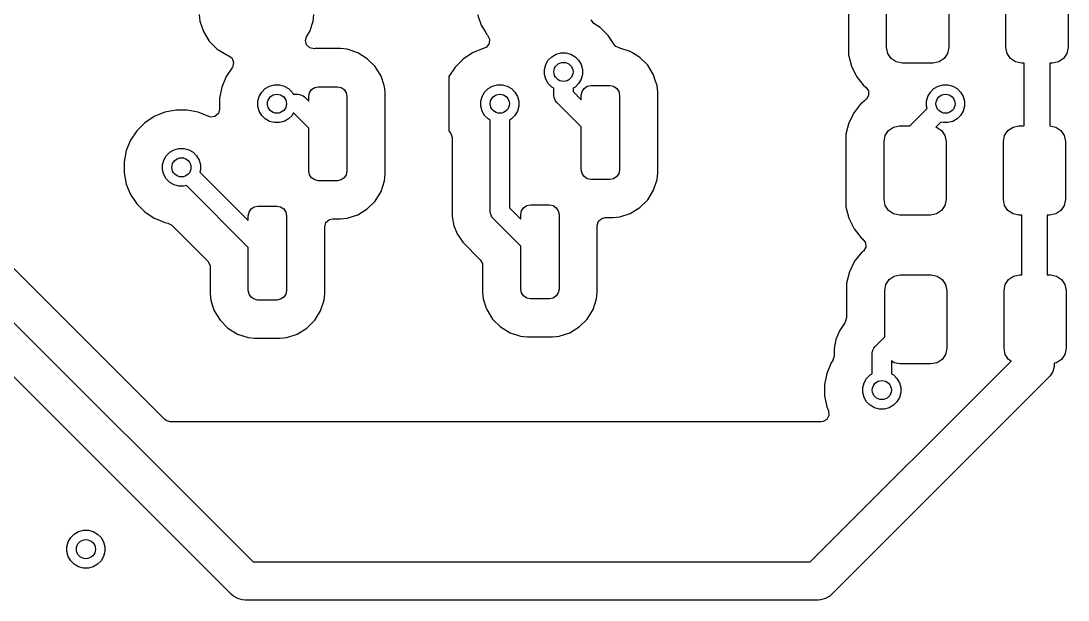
# Model space of a CAD drawing. Header units: inches. Extents: x 1.32 to 5.22, y -7.01 to -1.14.
# Drawn here: x 4.428 to 5.076, y -3.909 to -3.551 of the extents above; entities that cross this region are included whole.
import ezdxf

# ---------------------------------------------------------------- set-up
doc = ezdxf.new("R2010")
doc.units = ezdxf.units.IN
doc.header["$MEASUREMENT"] = 0
doc.layers.add('F.Cu', color=13, linetype='CONTINUOUS', true_color=0xc83434)

msp = doc.modelspace()

# ---------------------------------------------------------------- linework, layer by layer
at = {"layer": 'F.Cu', "linetype": 'CONTINUOUS'}
for p, q in [((4.93994, -3.52875), (4.93994, -3.57046)), ((4.96358, -3.56757), (4.96358, -3.53164)), ((5.00197, -3.53164), (5.00197, -3.56757)), ((5.0374, -3.56757), (5.0374, -3.53164)), ((5.07579, -3.53164), (5.07579, -3.56757)), ((4.53856, -3.54715), (4.53898, -3.55119)), ((4.60906, -3.55119), (4.60947, -3.54715)), ((4.71063, -3.54716), (4.71279, -3.55367)), ((4.53898, -3.55119), (4.53898, -3.55119)), ((4.53898, -3.55119), (4.54115, -3.55775)), ((4.60688, -3.55775), (4.60906, -3.55119)), ((4.71279, -3.55367), (4.7128, -3.55371)), ((4.7128, -3.55371), (4.71529, -3.55775)), ((4.78266, -3.55266), (4.7809, -3.55054)), ((4.78638, -3.55514), (4.78266, -3.55266)), ((4.54115, -3.55775), (4.54115, -3.55775)), ((4.54115, -3.55775), (4.54478, -3.56363)), ((4.60419, -3.5633), (4.60492, -3.56094)), ((4.60492, -3.56094), (4.60688, -3.55775)), ((4.71529, -3.55775), (4.71643, -3.55959)), ((4.71643, -3.55959), (4.71682, -3.55998)), ((4.71682, -3.55998), (4.71814, -3.5624)), ((4.79132, -3.56008), (4.78638, -3.55514)), ((4.78638, -3.55514), (4.78638, -3.55514)), ((4.79513, -3.56579), (4.79132, -3.56008)), ((4.79132, -3.56008), (4.79132, -3.56008)), ((4.54478, -3.56363), (4.54966, -3.56851)), ((4.60486, -3.56597), (4.60419, -3.5633)), ((4.60686, -3.56785), (4.60486, -3.56597)), ((4.71629, -3.56734), (4.71432, -3.56822)), ((4.71794, -3.56514), (4.71629, -3.56734)), ((4.71814, -3.5624), (4.71794, -3.56514)), ((4.79615, -3.56689), (4.79513, -3.56579)), ((4.79829, -3.56777), (4.79615, -3.56689)), ((4.54966, -3.56851), (4.55554, -3.57214)), ((4.55554, -3.57214), (4.55652, -3.57246)), ((4.55652, -3.57246), (4.55878, -3.57403)), ((4.60957, -3.56836), (4.60686, -3.56785)), ((4.61024, -3.56829), (4.60957, -3.56836)), ((4.62598, -3.56829), (4.61024, -3.56829)), ((4.61024, -3.56829), (4.61024, -3.56829)), ((4.63003, -3.5687), (4.62598, -3.56829)), ((4.63653, -3.57085), (4.63003, -3.5687)), ((4.63003, -3.5687), (4.63003, -3.5687)), ((4.63659, -3.57087), (4.63653, -3.57085)), ((4.6367, -3.57094), (4.63659, -3.57087)), ((4.63659, -3.57087), (4.63659, -3.57087)), ((4.64247, -3.5745), (4.6367, -3.57094)), ((4.70762, -3.57094), (4.70181, -3.57482)), ((4.71407, -3.56827), (4.70762, -3.57094)), ((4.70762, -3.57094), (4.70762, -3.57094)), ((4.71432, -3.56822), (4.71407, -3.56827)), ((4.71407, -3.56827), (4.71407, -3.56827)), ((4.75441, -3.57549), (4.75659, -3.57331)), ((4.75659, -3.57331), (4.75926, -3.57177)), ((4.75926, -3.57177), (4.76224, -3.57097)), ((4.76224, -3.57097), (4.76532, -3.57097)), ((4.76532, -3.57097), (4.7683, -3.57177)), ((4.7683, -3.57177), (4.77097, -3.57331)), ((4.77097, -3.57331), (4.77315, -3.57549)), ((4.79827, -3.56786), (4.79829, -3.56777)), ((4.79854, -3.56791), (4.79827, -3.56786)), ((4.80509, -3.57009), (4.79854, -3.56791)), ((4.80648, -3.57094), (4.80509, -3.57009)), ((4.80509, -3.57009), (4.80509, -3.57009)), ((4.81097, -3.57371), (4.80648, -3.57094)), ((4.81585, -3.5786), (4.81097, -3.57371)), ((4.93994, -3.57046), (4.94005, -3.57208)), ((4.94005, -3.57208), (4.9418, -3.5791)), ((4.96431, -3.57124), (4.96358, -3.56757)), ((4.96639, -3.57435), (4.96431, -3.57124)), ((5.00124, -3.57124), (4.99916, -3.57435)), ((5.00197, -3.56757), (5.00124, -3.57124)), ((5.03813, -3.57124), (5.0374, -3.56757)), ((5.04021, -3.57435), (5.03813, -3.57124)), ((5.07506, -3.57124), (5.07298, -3.57435)), ((5.07579, -3.56757), (5.07506, -3.57124)), ((4.51721, -3.79778), (4.29425, -3.57482)), ((4.55904, -3.57981), (4.5552, -3.58557)), ((4.55878, -3.57403), (4.55984, -3.57657)), ((4.55935, -3.57928), (4.55904, -3.57981)), ((4.55984, -3.57657), (4.55935, -3.57928)), ((4.64735, -3.57938), (4.64247, -3.5745)), ((4.65098, -3.58526), (4.64735, -3.57938)), ((4.69687, -3.57976), (4.69299, -3.58557)), ((4.70181, -3.57482), (4.69687, -3.57976)), ((4.69687, -3.57976), (4.69687, -3.57976)), ((4.70181, -3.57482), (4.70181, -3.57482)), ((4.75207, -3.58114), (4.75287, -3.57816)), ((4.75287, -3.57816), (4.75441, -3.57549)), ((4.77315, -3.57549), (4.77469, -3.57816)), ((4.77469, -3.57816), (4.77549, -3.58114)), ((4.81948, -3.58448), (4.81585, -3.5786)), ((4.9418, -3.5791), (4.94501, -3.58558)), ((4.96951, -3.57643), (4.96639, -3.57435)), ((4.97318, -3.57717), (4.96951, -3.57643)), ((4.99237, -3.57717), (4.97318, -3.57717)), ((4.99604, -3.57643), (4.99237, -3.57717)), ((4.99916, -3.57435), (4.99604, -3.57643)), ((5.04333, -3.57643), (5.04021, -3.57435)), ((5.047, -3.57717), (5.04333, -3.57643)), ((5.04872, -3.57717), (5.047, -3.57717)), ((5.04872, -3.61614), (5.04872, -3.57717)), ((5.06619, -3.57717), (5.06447, -3.57717)), ((5.06447, -3.57717), (5.06447, -3.61614)), ((5.06986, -3.57643), (5.06619, -3.57717)), ((5.07298, -3.57435), (5.06986, -3.57643)), ((4.5552, -3.58557), (4.55252, -3.59202)), ((4.5552, -3.58557), (4.5552, -3.58557)), ((4.65289, -3.59103), (4.65098, -3.58526)), ((4.69299, -3.58557), (4.69291, -3.58576)), ((4.69291, -3.58576), (4.69291, -3.61897)), ((4.69299, -3.58557), (4.69299, -3.58557)), ((4.75207, -3.58422), (4.75207, -3.58114)), ((4.75287, -3.5872), (4.75207, -3.58422)), ((4.77549, -3.58422), (4.77469, -3.5872)), ((4.77549, -3.58114), (4.77549, -3.58422)), ((4.82077, -3.58837), (4.81948, -3.58448)), ((4.94501, -3.58558), (4.94954, -3.59121)), ((4.55252, -3.59202), (4.55116, -3.59887)), ((4.55252, -3.59202), (4.55252, -3.59202)), ((4.57724, -3.59517), (4.57942, -3.59299)), ((4.57942, -3.59299), (4.58209, -3.59145)), ((4.58209, -3.59145), (4.58507, -3.59065)), ((4.58507, -3.59065), (4.58816, -3.59065)), ((4.58816, -3.59065), (4.59113, -3.59145)), ((4.59113, -3.59145), (4.5938, -3.59299)), ((4.5938, -3.59299), (4.59598, -3.59517)), ((4.60803, -3.59366), (4.60994, -3.59238)), ((4.60994, -3.59238), (4.6122, -3.59193)), ((4.6122, -3.59193), (4.62402, -3.59193)), ((4.62402, -3.59193), (4.62628, -3.59238)), ((4.62628, -3.59238), (4.62819, -3.59366)), ((4.65315, -3.59182), (4.65289, -3.59103)), ((4.65331, -3.59344), (4.65315, -3.59182)), ((4.65315, -3.59182), (4.65315, -3.59182)), ((4.65356, -3.59587), (4.65331, -3.59344)), ((4.71504, -3.59517), (4.71722, -3.59299)), ((4.71722, -3.59299), (4.71989, -3.59145)), ((4.71989, -3.59145), (4.72287, -3.59065)), ((4.72287, -3.59065), (4.72595, -3.59065)), ((4.72595, -3.59065), (4.72893, -3.59145)), ((4.72893, -3.59145), (4.7316, -3.59299)), ((4.7316, -3.59299), (4.73378, -3.59517)), ((4.75441, -3.58987), (4.75287, -3.5872)), ((4.75659, -3.59205), (4.75441, -3.58987)), ((4.75787, -3.59279), (4.75659, -3.59205)), ((4.75787, -3.59734), (4.75787, -3.59279)), ((4.77097, -3.59205), (4.76969, -3.59279)), ((4.76969, -3.59279), (4.76969, -3.5949)), ((4.77315, -3.58987), (4.77097, -3.59205)), ((4.77469, -3.5872), (4.77315, -3.58987)), ((4.77525, -3.59479), (4.77653, -3.59287)), ((4.77653, -3.59287), (4.77845, -3.59159)), ((4.77845, -3.59159), (4.78071, -3.59114)), ((4.78071, -3.59114), (4.79252, -3.59114)), ((4.79252, -3.59114), (4.79478, -3.59159)), ((4.79478, -3.59159), (4.7967, -3.59287)), ((4.7967, -3.59287), (4.79798, -3.59479)), ((4.82165, -3.59103), (4.82077, -3.58837)), ((4.8219, -3.59344), (4.82165, -3.59103)), ((4.82165, -3.59103), (4.82165, -3.59103)), ((4.82207, -3.59508), (4.8219, -3.59344)), ((4.94954, -3.59121), (4.94954, -3.59121)), ((4.94954, -3.59121), (4.95079, -3.59222)), ((4.95079, -3.59222), (4.95236, -3.59447)), ((4.99063, -3.59517), (4.99281, -3.59299)), ((4.99281, -3.59299), (4.99548, -3.59145)), ((4.99548, -3.59145), (4.99846, -3.59065)), ((4.99846, -3.59065), (5.00154, -3.59065)), ((5.00154, -3.59065), (5.00452, -3.59145)), ((5.00452, -3.59145), (5.00719, -3.59299)), ((5.00719, -3.59299), (5.00937, -3.59517)), ((4.28001, -3.59401), (4.57182, -3.88583)), ((4.55116, -3.59887), (4.55116, -3.60583)), ((4.5749, -3.60082), (4.5757, -3.59784)), ((4.5757, -3.59784), (4.57724, -3.59517)), ((4.59598, -3.59517), (4.59673, -3.59646)), ((4.59673, -3.59646), (4.59951, -3.59646)), ((4.59951, -3.59646), (4.60066, -3.59657)), ((4.60066, -3.59657), (4.60113, -3.59676)), ((4.60113, -3.59676), (4.60279, -3.59745)), ((4.60279, -3.59745), (4.60368, -3.59819)), ((4.60368, -3.59819), (4.6063, -3.6008)), ((4.6063, -3.59783), (4.60675, -3.59557)), ((4.6063, -3.6008), (4.6063, -3.59783)), ((4.60675, -3.59557), (4.60803, -3.59366)), ((4.62819, -3.59366), (4.62947, -3.59557)), ((4.62947, -3.59557), (4.62992, -3.59783)), ((4.62992, -3.59783), (4.62992, -3.64409)), ((4.65356, -3.64606), (4.65356, -3.59587)), ((4.7127, -3.60082), (4.7135, -3.59784)), ((4.7135, -3.59784), (4.71504, -3.59517)), ((4.73378, -3.59517), (4.73532, -3.59784)), ((4.73532, -3.59784), (4.73612, -3.60082)), ((4.75799, -3.59849), (4.75787, -3.59734)), ((4.75828, -3.59921), (4.75799, -3.59849)), ((4.75887, -3.60062), (4.75828, -3.59921)), ((4.76969, -3.5949), (4.7748, -3.60001)), ((4.7748, -3.59705), (4.77525, -3.59479)), ((4.7748, -3.60001), (4.7748, -3.59705)), ((4.79798, -3.59479), (4.79843, -3.59705)), ((4.79843, -3.59705), (4.79843, -3.64331)), ((4.82207, -3.64528), (4.82207, -3.59508)), ((4.95079, -3.59983), (4.94986, -3.60057)), ((4.95106, -3.59959), (4.95079, -3.59983)), ((4.95246, -3.59722), (4.95106, -3.59959)), ((4.95236, -3.59447), (4.95246, -3.59722)), ((4.98829, -3.60082), (4.98909, -3.59784)), ((4.98909, -3.59784), (4.99063, -3.59517)), ((5.00937, -3.59517), (5.01091, -3.59784)), ((5.01091, -3.59784), (5.01171, -3.60082)), ((4.52407, -3.60628), (4.51722, -3.60764)), ((4.53105, -3.60628), (4.52407, -3.60628)), ((4.52407, -3.60628), (4.52407, -3.60628)), ((4.5379, -3.60764), (4.53105, -3.60628)), ((4.53105, -3.60628), (4.53105, -3.60628)), ((4.55116, -3.60583), (4.55039, -3.60847)), ((4.5749, -3.6039), (4.5749, -3.60082)), ((4.5757, -3.60688), (4.5749, -3.6039)), ((4.7127, -3.6039), (4.7127, -3.60082)), ((4.7135, -3.60688), (4.7127, -3.6039)), ((4.73612, -3.6039), (4.73532, -3.60688)), ((4.73612, -3.60082), (4.73612, -3.6039)), ((4.7596, -3.60152), (4.75887, -3.60062)), ((4.7748, -3.61672), (4.7596, -3.60152)), ((4.94796, -3.6021), (4.94343, -3.60773)), ((4.94838, -3.60176), (4.94796, -3.6021)), ((4.94986, -3.60057), (4.94838, -3.60176)), ((4.97787, -3.61614), (4.98867, -3.60534)), ((4.98829, -3.6039), (4.98829, -3.60082)), ((4.98867, -3.60534), (4.98829, -3.6039)), ((5.01171, -3.6039), (5.01091, -3.60688)), ((5.01171, -3.60082), (5.01171, -3.6039)), ((4.51077, -3.61031), (4.50496, -3.61419)), ((4.51722, -3.60764), (4.51077, -3.61031)), ((4.51077, -3.61031), (4.51077, -3.61031)), ((4.51722, -3.60764), (4.51722, -3.60764)), ((4.54441, -3.61034), (4.5379, -3.60764)), ((4.5379, -3.60764), (4.5379, -3.60764)), ((4.54558, -3.61066), (4.54441, -3.61034)), ((4.54831, -3.61027), (4.54558, -3.61066)), ((4.55039, -3.60847), (4.54831, -3.61027)), ((4.57724, -3.60955), (4.5757, -3.60688)), ((4.57942, -3.61173), (4.57724, -3.60955)), ((4.58209, -3.61327), (4.57942, -3.61173)), ((4.5938, -3.61173), (4.59113, -3.61327)), ((4.59598, -3.60955), (4.5938, -3.61173)), ((4.59673, -3.60827), (4.59598, -3.60955)), ((4.59706, -3.60827), (4.59673, -3.60827)), ((4.6063, -3.61751), (4.59706, -3.60827)), ((4.71504, -3.60955), (4.7135, -3.60688)), ((4.71722, -3.61173), (4.71504, -3.60955)), ((4.7185, -3.61247), (4.71722, -3.61173)), ((4.7185, -3.66919), (4.7185, -3.61247)), ((4.7316, -3.61173), (4.73031, -3.61247)), ((4.73031, -3.61247), (4.73031, -3.66675)), ((4.73378, -3.60955), (4.7316, -3.61173)), ((4.73532, -3.60688), (4.73378, -3.60955)), ((4.94343, -3.60773), (4.94022, -3.61421)), ((5.00719, -3.61173), (5.00452, -3.61327)), ((5.00937, -3.60955), (5.00719, -3.61173)), ((5.01091, -3.60688), (5.00937, -3.60955)), ((4.55858, -3.90599), (4.26676, -3.61417)), ((4.50002, -3.61913), (4.49614, -3.62494)), ((4.50496, -3.61419), (4.50002, -3.61913)), ((4.50002, -3.61913), (4.50002, -3.61913)), ((4.50496, -3.61419), (4.50496, -3.61419)), ((4.58507, -3.61407), (4.58209, -3.61327)), ((4.58816, -3.61407), (4.58507, -3.61407)), ((4.59113, -3.61327), (4.58816, -3.61407)), ((4.6063, -3.64409), (4.6063, -3.61751)), ((4.69291, -3.61897), (4.69299, -3.61916)), ((4.69299, -3.61916), (4.69299, -3.61916)), ((4.69299, -3.61916), (4.69299, -3.61916)), ((4.69299, -3.61916), (4.69404, -3.62072)), ((4.7748, -3.64331), (4.7748, -3.61672)), ((4.94022, -3.61421), (4.93848, -3.62122)), ((4.96274, -3.62207), (4.96482, -3.61895)), ((4.96482, -3.61895), (4.96793, -3.61687)), ((4.96793, -3.61687), (4.9716, -3.61614)), ((4.9716, -3.61614), (4.97787, -3.61614)), ((4.99703, -3.61369), (4.99395, -3.61677)), ((4.99395, -3.61677), (4.99447, -3.61687)), ((4.99447, -3.61687), (4.99758, -3.61895)), ((4.99846, -3.61407), (4.99703, -3.61369)), ((4.99758, -3.61895), (4.99966, -3.62207)), ((5.00154, -3.61407), (4.99846, -3.61407)), ((5.00452, -3.61327), (5.00154, -3.61407)), ((5.03656, -3.62207), (5.03864, -3.61895)), ((5.03864, -3.61895), (5.04175, -3.61687)), ((5.04175, -3.61687), (5.04542, -3.61614)), ((5.04542, -3.61614), (5.04872, -3.61614)), ((5.06447, -3.61614), (5.06462, -3.61614)), ((5.06462, -3.61614), (5.06829, -3.61687)), ((5.06829, -3.61687), (5.0714, -3.61895)), ((5.0714, -3.61895), (5.07348, -3.62207)), ((4.49614, -3.62494), (4.49347, -3.63139)), ((4.49614, -3.62494), (4.49614, -3.62494)), ((4.69404, -3.62072), (4.69486, -3.62335)), ((4.69486, -3.62335), (4.69486, -3.62344)), ((4.69486, -3.62344), (4.69486, -3.6721)), ((4.93848, -3.62122), (4.93837, -3.62285)), ((4.93837, -3.62285), (4.93837, -3.66455)), ((4.93848, -3.62122), (4.93848, -3.62122)), ((4.96201, -3.62574), (4.96274, -3.62207)), ((4.96201, -3.66166), (4.96201, -3.62574)), ((4.99966, -3.62207), (5.00039, -3.62574)), ((5.00039, -3.62574), (5.00039, -3.66166)), ((5.03583, -3.62574), (5.03656, -3.62207)), ((5.03583, -3.66166), (5.03583, -3.62574)), ((5.07348, -3.62207), (5.07421, -3.62574)), ((5.07421, -3.62574), (5.07421, -3.66166)), ((4.49347, -3.63139), (4.49211, -3.63824)), ((4.49347, -3.63139), (4.49347, -3.63139)), ((4.52037, -3.63236), (4.52304, -3.63082)), ((4.52304, -3.63082), (4.52602, -3.63002)), ((4.52602, -3.63002), (4.5291, -3.63002)), ((4.5291, -3.63002), (4.53208, -3.63082)), ((4.53208, -3.63082), (4.53475, -3.63236)), ((4.49211, -3.63824), (4.49211, -3.64522)), ((4.51585, -3.64019), (4.51665, -3.63721)), ((4.51665, -3.63721), (4.51819, -3.63454)), ((4.51819, -3.63454), (4.52037, -3.63236)), ((4.53475, -3.63236), (4.53693, -3.63454)), ((4.53693, -3.63454), (4.53847, -3.63721)), ((4.53847, -3.63721), (4.53927, -3.64019)), ((4.49211, -3.64522), (4.49347, -3.65207)), ((4.51585, -3.64327), (4.51585, -3.64019)), ((4.51665, -3.64625), (4.51585, -3.64327)), ((4.53927, -3.64327), (4.53891, -3.64463)), ((4.53891, -3.64463), (4.5689, -3.67462)), ((4.53927, -3.64019), (4.53927, -3.64327)), ((4.60675, -3.64635), (4.6063, -3.64409)), ((4.62992, -3.64409), (4.62947, -3.64635)), ((4.77525, -3.64557), (4.7748, -3.64331)), ((4.79843, -3.64331), (4.79798, -3.64557)), ((4.51819, -3.64892), (4.51665, -3.64625)), ((4.52037, -3.6511), (4.51819, -3.64892)), ((4.52304, -3.65264), (4.52037, -3.6511)), ((4.60803, -3.64827), (4.60675, -3.64635)), ((4.60994, -3.64955), (4.60803, -3.64827)), ((4.6122, -3.65), (4.60994, -3.64955)), ((4.62402, -3.65), (4.6122, -3.65)), ((4.62628, -3.64955), (4.62402, -3.65)), ((4.62819, -3.64827), (4.62628, -3.64955)), ((4.62947, -3.64635), (4.62819, -3.64827)), ((4.65098, -3.65667), (4.65315, -3.65011)), ((4.65315, -3.65011), (4.65356, -3.64606)), ((4.77653, -3.64748), (4.77525, -3.64557)), ((4.77845, -3.64876), (4.77653, -3.64748)), ((4.78071, -3.64921), (4.77845, -3.64876)), ((4.79252, -3.64921), (4.78071, -3.64921)), ((4.79478, -3.64876), (4.79252, -3.64921)), ((4.7967, -3.64748), (4.79478, -3.64876)), ((4.79798, -3.64557), (4.7967, -3.64748)), ((4.81948, -3.65588), (4.82165, -3.64932)), ((4.82165, -3.64932), (4.82207, -3.64528)), ((4.49347, -3.65207), (4.49347, -3.65207)), ((4.49347, -3.65207), (4.49614, -3.65853)), ((4.52602, -3.65344), (4.52304, -3.65264)), ((4.5291, -3.65344), (4.52602, -3.65344)), ((4.53061, -3.65304), (4.5291, -3.65344)), ((4.5689, -3.69132), (4.53061, -3.65304)), ((4.64735, -3.66255), (4.65098, -3.65667)), ((4.81585, -3.66176), (4.81948, -3.65588)), ((4.49614, -3.65853), (4.49614, -3.65853)), ((4.49614, -3.65853), (4.50002, -3.66433)), ((4.50002, -3.66433), (4.50002, -3.66433)), ((4.50002, -3.66433), (4.50496, -3.66927)), ((4.64247, -3.66743), (4.64735, -3.66255)), ((4.81097, -3.66664), (4.81585, -3.66176)), ((4.93837, -3.66455), (4.93839, -3.66489)), ((4.96274, -3.66534), (4.96201, -3.66166)), ((5.00039, -3.66166), (4.99966, -3.66534)), ((5.03656, -3.66534), (5.03583, -3.66166)), ((5.07421, -3.66166), (5.07348, -3.66534)), ((4.50496, -3.66927), (4.50496, -3.66927)), ((4.50496, -3.66927), (4.51077, -3.67315)), ((4.5689, -3.67165), (4.56935, -3.66939)), ((4.56935, -3.66939), (4.57063, -3.66748)), ((4.57063, -3.66748), (4.57254, -3.6662)), ((4.57254, -3.6662), (4.5748, -3.66575)), ((4.5748, -3.66575), (4.58661, -3.66575)), ((4.58661, -3.66575), (4.58887, -3.6662)), ((4.58887, -3.6662), (4.59079, -3.66748)), ((4.59079, -3.66748), (4.59207, -3.66939)), ((4.59207, -3.66939), (4.59252, -3.67165)), ((4.63003, -3.67323), (4.63659, -3.67106)), ((4.63659, -3.67106), (4.64247, -3.66743)), ((4.71862, -3.67035), (4.7185, -3.66919)), ((4.7188, -3.67079), (4.71862, -3.67035)), ((4.7195, -3.67247), (4.7188, -3.67079)), ((4.73031, -3.66675), (4.7374, -3.67383)), ((4.7374, -3.67087), (4.73785, -3.66861)), ((4.7374, -3.67383), (4.7374, -3.67087)), ((4.73785, -3.66861), (4.73913, -3.66669)), ((4.73913, -3.66669), (4.74105, -3.66541)), ((4.74105, -3.66541), (4.74331, -3.66496)), ((4.74331, -3.66496), (4.75512, -3.66496)), ((4.75512, -3.66496), (4.75738, -3.66541)), ((4.75738, -3.66541), (4.75929, -3.66669)), ((4.75929, -3.66669), (4.76057, -3.66861)), ((4.76057, -3.66861), (4.76102, -3.67087)), ((4.76102, -3.67087), (4.76102, -3.71713)), ((4.79854, -3.67244), (4.80509, -3.67027)), ((4.80509, -3.67027), (4.81097, -3.66664)), ((4.93839, -3.66489), (4.93848, -3.66618)), ((4.93848, -3.66618), (4.94022, -3.67319)), ((4.96482, -3.66845), (4.96274, -3.66534)), ((4.96793, -3.67053), (4.96482, -3.66845)), ((4.9716, -3.67126), (4.96793, -3.67053)), ((4.99447, -3.67053), (4.9908, -3.67126)), ((4.99758, -3.66845), (4.99447, -3.67053)), ((4.99966, -3.66534), (4.99758, -3.66845)), ((5.03864, -3.66845), (5.03656, -3.66534)), ((5.04175, -3.67053), (5.03864, -3.66845)), ((5.04542, -3.67126), (5.04175, -3.67053)), ((5.06829, -3.67053), (5.06462, -3.67126)), ((5.0714, -3.66845), (5.06829, -3.67053)), ((5.07348, -3.66534), (5.0714, -3.66845)), ((4.51077, -3.67315), (4.51077, -3.67315)), ((4.51077, -3.67315), (4.51302, -3.67408)), ((4.51302, -3.67408), (4.51722, -3.67582)), ((4.51722, -3.67582), (4.51919, -3.67621)), ((4.51919, -3.67621), (4.52163, -3.67749)), ((4.52163, -3.67749), (4.52169, -3.67755)), ((4.52169, -3.67755), (4.54383, -3.69969)), ((4.5689, -3.67462), (4.5689, -3.67165)), ((4.59252, -3.67165), (4.59252, -3.71791)), ((4.61616, -3.67852), (4.61694, -3.67588)), ((4.61694, -3.67588), (4.61902, -3.67408)), ((4.61902, -3.67408), (4.62104, -3.67364)), ((4.62104, -3.67364), (4.62598, -3.67364)), ((4.62598, -3.67364), (4.63003, -3.67323)), ((4.62598, -3.67364), (4.62598, -3.67364)), ((4.69486, -3.6721), (4.69486, -3.6721)), ((4.69486, -3.6721), (4.69486, -3.6721)), ((4.69486, -3.6721), (4.696, -3.67781)), ((4.72023, -3.67337), (4.7195, -3.67247)), ((4.7374, -3.69054), (4.72023, -3.67337)), ((4.78467, -3.67774), (4.78544, -3.6751)), ((4.78544, -3.6751), (4.78752, -3.6733)), ((4.78752, -3.6733), (4.78955, -3.67285)), ((4.78955, -3.67285), (4.79449, -3.67285)), ((4.79449, -3.67285), (4.79854, -3.67244)), ((4.79449, -3.67285), (4.79449, -3.67285)), ((4.94022, -3.67319), (4.94343, -3.67967)), ((4.9908, -3.67126), (4.9716, -3.67126)), ((5.04715, -3.67126), (5.04542, -3.67126)), ((5.04715, -3.70827), (5.04715, -3.67126)), ((5.06462, -3.67126), (5.06289, -3.67126)), ((5.06289, -3.67126), (5.06289, -3.70827)), ((4.61616, -3.71988), (4.61616, -3.67852)), ((4.696, -3.67781), (4.696, -3.67781)), ((4.696, -3.67781), (4.69822, -3.68319)), ((4.69822, -3.68319), (4.69823, -3.68319)), ((4.69823, -3.68319), (4.69901, -3.68437)), ((4.78467, -3.71909), (4.78467, -3.67774)), ((4.94343, -3.67967), (4.94796, -3.6853)), ((4.69901, -3.68437), (4.69901, -3.68437)), ((4.69901, -3.68437), (4.69901, -3.68437)), ((4.69901, -3.68437), (4.70146, -3.68803)), ((4.70146, -3.68803), (4.70146, -3.68803)), ((4.70146, -3.68803), (4.71233, -3.6989)), ((4.7374, -3.71713), (4.7374, -3.69054)), ((4.94796, -3.6853), (4.94796, -3.6853)), ((4.94796, -3.6853), (4.94897, -3.68612)), ((4.94897, -3.68612), (4.95054, -3.68837)), ((4.95054, -3.68837), (4.95065, -3.69112)), ((4.5689, -3.71791), (4.5689, -3.69132)), ((4.94836, -3.69422), (4.94383, -3.69986)), ((4.9487, -3.69395), (4.94836, -3.69422)), ((4.94897, -3.69373), (4.9487, -3.69395)), ((4.94925, -3.69349), (4.94897, -3.69373)), ((4.95065, -3.69112), (4.94925, -3.69349)), ((4.54383, -3.69969), (4.54514, -3.7021)), ((4.54514, -3.7021), (4.54526, -3.70314)), ((4.54526, -3.70314), (4.54526, -3.71988)), ((4.71233, -3.6989), (4.71365, -3.70131)), ((4.71365, -3.70131), (4.71376, -3.70235)), ((4.71376, -3.70235), (4.71376, -3.71909)), ((4.94383, -3.69986), (4.94061, -3.70633)), ((4.94061, -3.70633), (4.93887, -3.71335)), ((4.96521, -3.71108), (4.96833, -3.709)), ((4.96833, -3.709), (4.972, -3.70827)), ((4.972, -3.70827), (4.99119, -3.70827)), ((4.99119, -3.70827), (4.99486, -3.709)), ((4.99486, -3.709), (4.99798, -3.71108)), ((5.03903, -3.71108), (5.04214, -3.709)), ((5.04214, -3.709), (5.04582, -3.70827)), ((5.04582, -3.70827), (5.04715, -3.70827)), ((5.06289, -3.70827), (5.06501, -3.70827)), ((5.06501, -3.70827), (5.06868, -3.709)), ((5.06868, -3.709), (5.0718, -3.71108)), ((4.93887, -3.71335), (4.93876, -3.71497)), ((4.93876, -3.71497), (4.93876, -3.73489)), ((4.9624, -3.71786), (4.96313, -3.71419)), ((4.96313, -3.71419), (4.96521, -3.71108)), ((4.99798, -3.71108), (5.00006, -3.71419)), ((5.00006, -3.71419), (5.00079, -3.71786)), ((5.03622, -3.71786), (5.03695, -3.71419)), ((5.03695, -3.71419), (5.03903, -3.71108)), ((5.0718, -3.71108), (5.07388, -3.71419)), ((5.07388, -3.71419), (5.07461, -3.71786)), ((4.54526, -3.71988), (4.54526, -3.71988)), ((4.54526, -3.71988), (4.54567, -3.72393)), ((4.56935, -3.72017), (4.5689, -3.71791)), ((4.57063, -3.72209), (4.56935, -3.72017)), ((4.57254, -3.72337), (4.57063, -3.72209)), ((4.59079, -3.72209), (4.58887, -3.72337)), ((4.59207, -3.72017), (4.59079, -3.72209)), ((4.59252, -3.71791), (4.59207, -3.72017)), ((4.61575, -3.72393), (4.61616, -3.71988)), ((4.71376, -3.71909), (4.71376, -3.7191)), ((4.71376, -3.7191), (4.71417, -3.72314)), ((4.73785, -3.71939), (4.7374, -3.71713)), ((4.73913, -3.7213), (4.73785, -3.71939)), ((4.74105, -3.72258), (4.73913, -3.7213)), ((4.74331, -3.72303), (4.74105, -3.72258)), ((4.75738, -3.72258), (4.75512, -3.72303)), ((4.75929, -3.7213), (4.75738, -3.72258)), ((4.76057, -3.71939), (4.75929, -3.7213)), ((4.76102, -3.71713), (4.76057, -3.71939)), ((4.78425, -3.72314), (4.78467, -3.71909)), ((4.9624, -3.74667), (4.9624, -3.71786)), ((5.00079, -3.71786), (5.00079, -3.75379)), ((5.03622, -3.75379), (5.03622, -3.71786)), ((5.07461, -3.71786), (5.07461, -3.75379)), ((4.54567, -3.72393), (4.54567, -3.72393)), ((4.54567, -3.72393), (4.54685, -3.72749)), ((4.54685, -3.72749), (4.54784, -3.73049)), ((4.5748, -3.72382), (4.57254, -3.72337)), ((4.58661, -3.72382), (4.5748, -3.72382)), ((4.58887, -3.72337), (4.58661, -3.72382)), ((4.61358, -3.73049), (4.61575, -3.72393)), ((4.71417, -3.72314), (4.71417, -3.72314)), ((4.71417, -3.72314), (4.71606, -3.72883)), ((4.71606, -3.72883), (4.71635, -3.7297)), ((4.75512, -3.72303), (4.74331, -3.72303)), ((4.78208, -3.7297), (4.78425, -3.72314)), ((4.54784, -3.73049), (4.55147, -3.73636)), ((4.60995, -3.73636), (4.61358, -3.73049)), ((4.71635, -3.7297), (4.71997, -3.73558)), ((4.71997, -3.73558), (4.72486, -3.74046)), ((4.77357, -3.74046), (4.77845, -3.73558)), ((4.77845, -3.73558), (4.78208, -3.7297)), ((4.93876, -3.73489), (4.93798, -3.73753)), ((4.55147, -3.73636), (4.55635, -3.74125)), ((4.55635, -3.74125), (4.56223, -3.74487)), ((4.59919, -3.74487), (4.60507, -3.74125)), ((4.60507, -3.74125), (4.60995, -3.73636)), ((4.72486, -3.74046), (4.73073, -3.74409)), ((4.76769, -3.74409), (4.77357, -3.74046)), ((4.93601, -3.74046), (4.93445, -3.7428)), ((4.93771, -3.7379), (4.93601, -3.74046)), ((4.93601, -3.74046), (4.93601, -3.74046)), ((4.93798, -3.73753), (4.93771, -3.7379)), ((4.56223, -3.74487), (4.56879, -3.74705)), ((4.56879, -3.74705), (4.57283, -3.74746)), ((4.57283, -3.74746), (4.58858, -3.74746)), ((4.58858, -3.74746), (4.5908, -3.74723)), ((4.58858, -3.74746), (4.58858, -3.74746)), ((4.58858, -3.74746), (4.58858, -3.74746)), ((4.5908, -3.74723), (4.59263, -3.74705)), ((4.59263, -3.74705), (4.59919, -3.74487)), ((4.73073, -3.74409), (4.73729, -3.74626)), ((4.73729, -3.74626), (4.74134, -3.74667)), ((4.74134, -3.74667), (4.75709, -3.74667)), ((4.75709, -3.74667), (4.7593, -3.74645)), ((4.75709, -3.74667), (4.75709, -3.74667)), ((4.75709, -3.74667), (4.75709, -3.74667)), ((4.7593, -3.74645), (4.76113, -3.74626)), ((4.76113, -3.74626), (4.76769, -3.74409)), ((4.93222, -3.74817), (4.93108, -3.75388)), ((4.93445, -3.7428), (4.93222, -3.74817)), ((4.93222, -3.74817), (4.93222, -3.74817)), ((4.95645, -3.75262), (4.9624, -3.74667)), ((4.93108, -3.75388), (4.93108, -3.75845)), ((4.95484, -3.75564), (4.9553, -3.75452)), ((4.9553, -3.75452), (4.95572, -3.75351)), ((4.95572, -3.75351), (4.95645, -3.75262)), ((5.00079, -3.75379), (5.00006, -3.75746)), ((5.03695, -3.75746), (5.03622, -3.75379)), ((5.07461, -3.75379), (5.07388, -3.75746)), ((4.91637, -3.88583), (5.04058, -3.76161)), ((4.93026, -3.76117), (4.92921, -3.76273)), ((4.93031, -3.76109), (4.93026, -3.76117)), ((4.93108, -3.75845), (4.93031, -3.76109)), ((4.95472, -3.75679), (4.95484, -3.75564)), ((4.95472, -3.76942), (4.95472, -3.75679)), ((4.96833, -3.76266), (4.96654, -3.76146)), ((4.96654, -3.76146), (4.96654, -3.76942)), ((4.99798, -3.76058), (4.99486, -3.76266)), ((5.00006, -3.75746), (4.99798, -3.76058)), ((5.03903, -3.76058), (5.03695, -3.75746)), ((5.04058, -3.76161), (5.03903, -3.76058)), ((5.0718, -3.76058), (5.06868, -3.76266)), ((5.07388, -3.75746), (5.0718, -3.76058)), ((4.92921, -3.76273), (4.92654, -3.76919)), ((4.92921, -3.76273), (4.92921, -3.76273)), ((4.972, -3.76339), (4.96833, -3.76266)), ((4.99119, -3.76339), (4.972, -3.76339)), ((4.99486, -3.76266), (4.99119, -3.76339)), ((5.06633, -3.768), (5.06478, -3.77067)), ((5.06712, -3.76503), (5.06633, -3.768)), ((5.06868, -3.76266), (5.06712, -3.76297)), ((5.06712, -3.76297), (5.06712, -3.76503)), ((4.92654, -3.76919), (4.92518, -3.77604)), ((4.92654, -3.76919), (4.92654, -3.76919)), ((5.06377, -3.77184), (4.92961, -3.90599)), ((4.94972, -3.77501), (4.95126, -3.77234)), ((4.95126, -3.77234), (4.95344, -3.77016)), ((4.95344, -3.77016), (4.95472, -3.76942)), ((4.96654, -3.76942), (4.96782, -3.77016)), ((4.96782, -3.77016), (4.97, -3.77234)), ((4.97, -3.77234), (4.97154, -3.77501)), ((5.06478, -3.77067), (5.06377, -3.77184)), ((4.92518, -3.77604), (4.92518, -3.78302)), ((4.94892, -3.77799), (4.94972, -3.77501)), ((4.94892, -3.78107), (4.94892, -3.77799)), ((4.94972, -3.78405), (4.94892, -3.78107)), ((4.97154, -3.77501), (4.97234, -3.77799)), ((4.97234, -3.78107), (4.97154, -3.78405)), ((4.97234, -3.77799), (4.97234, -3.78107)), ((4.92518, -3.78302), (4.92654, -3.78987)), ((4.95126, -3.78672), (4.94972, -3.78405)), ((4.95344, -3.7889), (4.95126, -3.78672)), ((4.97, -3.78672), (4.96782, -3.7889)), ((4.97154, -3.78405), (4.97, -3.78672)), ((4.92654, -3.78987), (4.92654, -3.78987)), ((4.92654, -3.78987), (4.92761, -3.79246)), ((4.92761, -3.79246), (4.92791, -3.7952)), ((4.95611, -3.79044), (4.95344, -3.7889)), ((4.95909, -3.79124), (4.95611, -3.79044)), ((4.96217, -3.79124), (4.95909, -3.79124)), ((4.96515, -3.79044), (4.96217, -3.79124)), ((4.96782, -3.7889), (4.96515, -3.79044)), ((4.51802, -3.79844), (4.51721, -3.79778)), ((4.52066, -3.79921), (4.51802, -3.79844)), ((4.9231, -3.79921), (4.52066, -3.79921)), ((4.92431, -3.79906), (4.9231, -3.79921)), ((4.92668, -3.79766), (4.92431, -3.79906)), ((4.92791, -3.7952), (4.92668, -3.79766)), ((4.45759, -3.87343), (4.45913, -3.87076)), ((4.45913, -3.87076), (4.46131, -3.86858)), ((4.46131, -3.86858), (4.46398, -3.86704)), ((4.46398, -3.86704), (4.46696, -3.86624)), ((4.46696, -3.86624), (4.47005, -3.86624)), ((4.47005, -3.86624), (4.47302, -3.86704)), ((4.47302, -3.86704), (4.47569, -3.86858)), ((4.47569, -3.86858), (4.47787, -3.87076)), ((4.47787, -3.87076), (4.47942, -3.87343)), ((4.45679, -3.87641), (4.45759, -3.87343)), ((4.45679, -3.87949), (4.45679, -3.87641)), ((4.47942, -3.87343), (4.48021, -3.87641)), ((4.48021, -3.87641), (4.48021, -3.87949)), ((4.45759, -3.88247), (4.45679, -3.87949)), ((4.45913, -3.88514), (4.45759, -3.88247)), ((4.47942, -3.88247), (4.47787, -3.88514)), ((4.48021, -3.87949), (4.47942, -3.88247)), ((4.46131, -3.88732), (4.45913, -3.88514)), ((4.46398, -3.88886), (4.46131, -3.88732)), ((4.46696, -3.88966), (4.46398, -3.88886)), ((4.47005, -3.88966), (4.46696, -3.88966)), ((4.47302, -3.88886), (4.47005, -3.88966)), ((4.47569, -3.88732), (4.47302, -3.88886)), ((4.47787, -3.88514), (4.47569, -3.88732)), ((4.57182, -3.88583), (4.91637, -3.88583)), ((4.55974, -3.90701), (4.55858, -3.90599)), ((4.56241, -3.90855), (4.55974, -3.90701)), ((4.56539, -3.90935), (4.56241, -3.90855)), ((4.56693, -3.90945), (4.56539, -3.90935)), ((4.92126, -3.90945), (4.56693, -3.90945)), ((4.9228, -3.90935), (4.92126, -3.90945)), ((4.92578, -3.90855), (4.9228, -3.90935)), ((4.92845, -3.90701), (4.92578, -3.90855)), ((4.92961, -3.90599), (4.92845, -3.90701))]:
    msp.add_line(p, q, dxfattribs=at)
at = {"layer": 'F.Cu'}
for centre in [(4.76378, -3.58268), (4.58661, -3.60236), (4.72441, -3.60236), (5, -3.60236), (4.52756, -3.64173), (4.96063, -3.77953), (4.4685, -3.87795)]:
    msp.add_circle(centre, 0.00591, dxfattribs=at)

doc.saveas('drawing.dxf')
